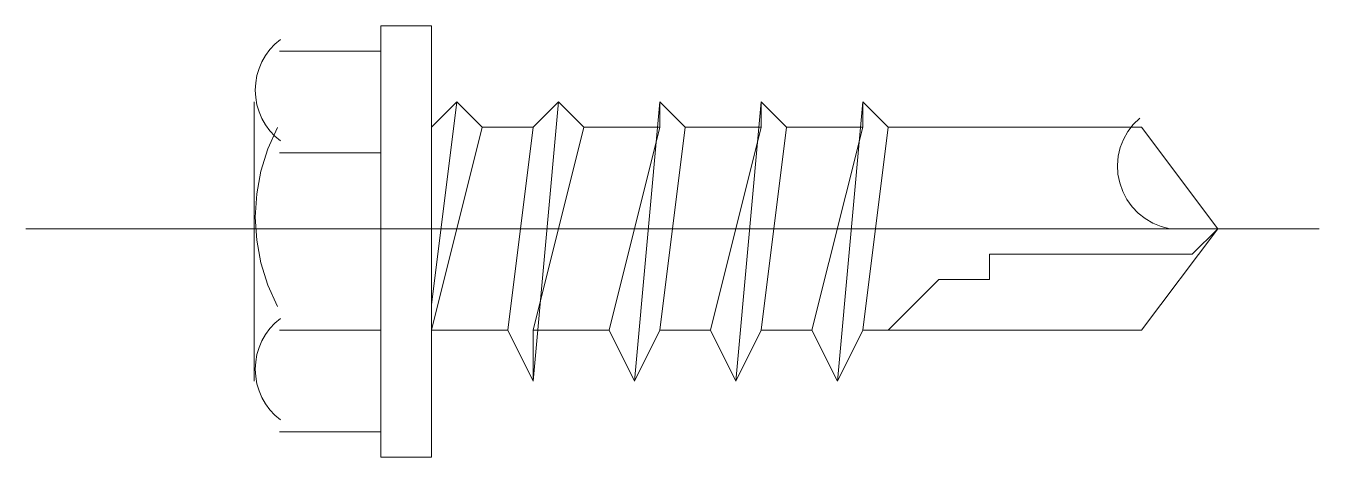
# Model space of a CAD drawing. Header units: metres. Extents: x -24.8 to -3.2, y 72.6 to 79.7.
import ezdxf

# ---------------------------------------------------------------- set-up
doc = ezdxf.new("R2010")
doc.units = ezdxf.units.M
doc.layers.add('STANDARD', color=250, linetype='Continuous', lineweight=25)

# ---------------------------------------------------------------- blocks, each defined once
blk = doc.blocks.new('00 stalendeurprofiel 30min - schroefje_dwg-4338106-00_0 Basismaterialen')
at = {"layer": 'STANDARD', "color": 10, "lineweight": 5}
for p, q in [((-18.847, 79.324), (-20.54, 79.324)), ((-17.577, 78.477), (-18, 75.09)), ((-15.883, 78.477), (-16.307, 73.82)), ((-14.19, 78.477), (-14.613, 73.82)), ((-12.497, 78.477), (-12.92, 73.82)), ((-10.803, 78.477), (-11.226, 73.82)), ((-17.153, 78.054), (-18, 74.667)), ((-16.307, 78.054), (-16.73, 74.667)), ((-15.46, 78.054), (-16.307, 74.667)), ((-14.19, 78.054), (-15.037, 74.667)), ((-13.767, 78.054), (-14.19, 74.667)), ((-12.497, 78.054), (-13.343, 74.667)), ((-12.073, 78.054), (-12.497, 74.667)), ((-10.803, 78.054), (-11.65, 74.667)), ((-18.847, 77.63), (-20.54, 77.63)), ((-3.183, 76.36), (-24.774, 76.36)), ((-18.847, 74.667), (-20.54, 74.667)), ((-18.847, 72.973), (-20.54, 72.973))]:
    blk.add_line(p, q, dxfattribs=at)
at = {"layer": 'STANDARD', "color": 10, "lineweight": 5, "flags": 128}
blk.add_lwpolyline([(-18.847, 72.55), (-18, 72.55), (-18, 79.747), (-18.847, 79.747)], close=True, dxfattribs=at)
for points in [[(-20.52, 79.521), (-20.615, 79.44), (-20.699, 79.351), (-20.771, 79.253), (-20.832, 79.147), (-20.88, 79.035), (-20.915, 78.919), (-20.936, 78.798), (-20.943, 78.674), (-20.936, 78.55), (-20.915, 78.429), (-20.88, 78.312), (-20.832, 78.201), (-20.771, 78.095), (-20.699, 77.997), (-20.615, 77.907), (-20.52, 77.827)], [(-20.963, 73.82), (-20.963, 76.36), (-20.963, 78.477)], [(-18, 74.244), (-18, 74.667), (-16.73, 74.667), (-16.307, 73.82), (-16.307, 74.667), (-15.037, 74.667), (-14.613, 73.82), (-14.19, 74.667), (-13.343, 74.667), (-12.92, 73.82), (-12.497, 74.667), (-11.65, 74.667), (-11.226, 73.82), (-10.803, 74.667), (-6.146, 74.667), (-4.876, 76.36), (-6.146, 78.054), (-10.38, 78.054), (-10.803, 78.477), (-10.803, 78.054), (-12.073, 78.054), (-12.497, 78.477), (-12.497, 78.054), (-13.767, 78.054), (-14.19, 78.477), (-14.19, 78.054), (-15.46, 78.054), (-15.883, 78.477), (-16.307, 78.054), (-17.153, 78.054), (-17.577, 78.477), (-18, 78.054), (-18, 76.784)], [(-6.179, 78.209), (-6.287, 78.102), (-6.378, 77.982), (-6.45, 77.853), (-6.503, 77.715), (-6.537, 77.571), (-6.55, 77.423), (-6.542, 77.274), (-6.512, 77.125), (-6.462, 76.981), (-6.393, 76.849), (-6.306, 76.728), (-6.204, 76.621), (-6.088, 76.53), (-5.96, 76.455), (-5.821, 76.398), (-5.674, 76.362)], [(-20.57, 78.051), (-20.733, 77.693), (-20.85, 77.322), (-20.92, 76.942), (-20.943, 76.557), (-20.92, 76.173), (-20.85, 75.792), (-20.733, 75.421), (-20.57, 75.063)], [(-4.876, 76.36), (-5.3, 75.937), (-5.723, 75.937), (-6.146, 75.937), (-6.57, 75.937), (-6.993, 75.937), (-7.416, 75.937), (-7.84, 75.937), (-8.263, 75.937), (-8.686, 75.937), (-8.686, 75.514), (-9.11, 75.514), (-9.533, 75.514), (-9.956, 75.09), (-10.38, 74.667), (-10.803, 74.667), (-10.38, 78.054)], [(-20.52, 74.864), (-20.615, 74.784), (-20.699, 74.694), (-20.771, 74.596), (-20.832, 74.491), (-20.88, 74.379), (-20.915, 74.262), (-20.936, 74.141), (-20.943, 74.017), (-20.936, 73.893), (-20.915, 73.773), (-20.88, 73.656), (-20.832, 73.544), (-20.771, 73.439), (-20.699, 73.34), (-20.615, 73.251), (-20.52, 73.171)]]:
    blk.add_lwpolyline(points, dxfattribs=at)

msp = doc.modelspace()

# ---------------------------------------------------------------- block references
msp.add_blockref('00 stalendeurprofiel 30min - schroefje_dwg-4338106-00_0 Basismaterialen', (0, 0))

doc.saveas('drawing.dxf')
